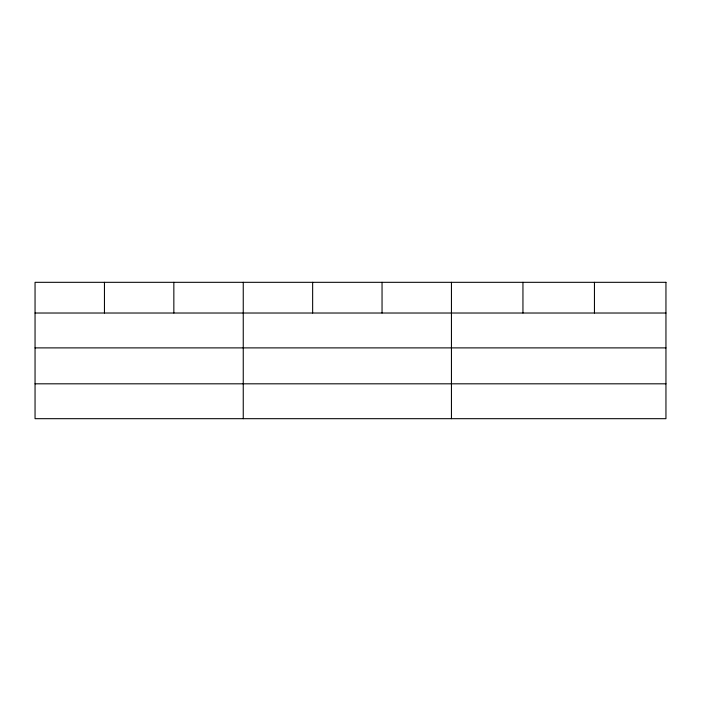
<?xml version="1.0" encoding="UTF-8"?>
<svg xmlns="http://www.w3.org/2000/svg" width="701" height="701" viewBox="0 0 701 701"><rect width="100%" height="100%" fill="white"/><g stroke="black" fill="none" stroke-linecap="round" stroke-linejoin="round"><path stroke-width="1.05" d="M35.05 313.023L665.95 313.023M35.05 347.889L665.95 347.889M35.05 383.815L665.95 383.815M594.448 282.319L594.448 313.023M522.946 282.319L522.946 313.023M451.444 282.319L451.444 418.681M382.045 282.319L382.045 313.023M312.646 282.319L312.646 313.023M243.247 282.319L243.247 418.681M173.848 282.319L173.848 313.023M104.449 282.319L104.449 313.023M665.95 282.319L35.05 282.319L35.05 418.681L665.95 418.681L665.95 282.319"/></g></svg>
